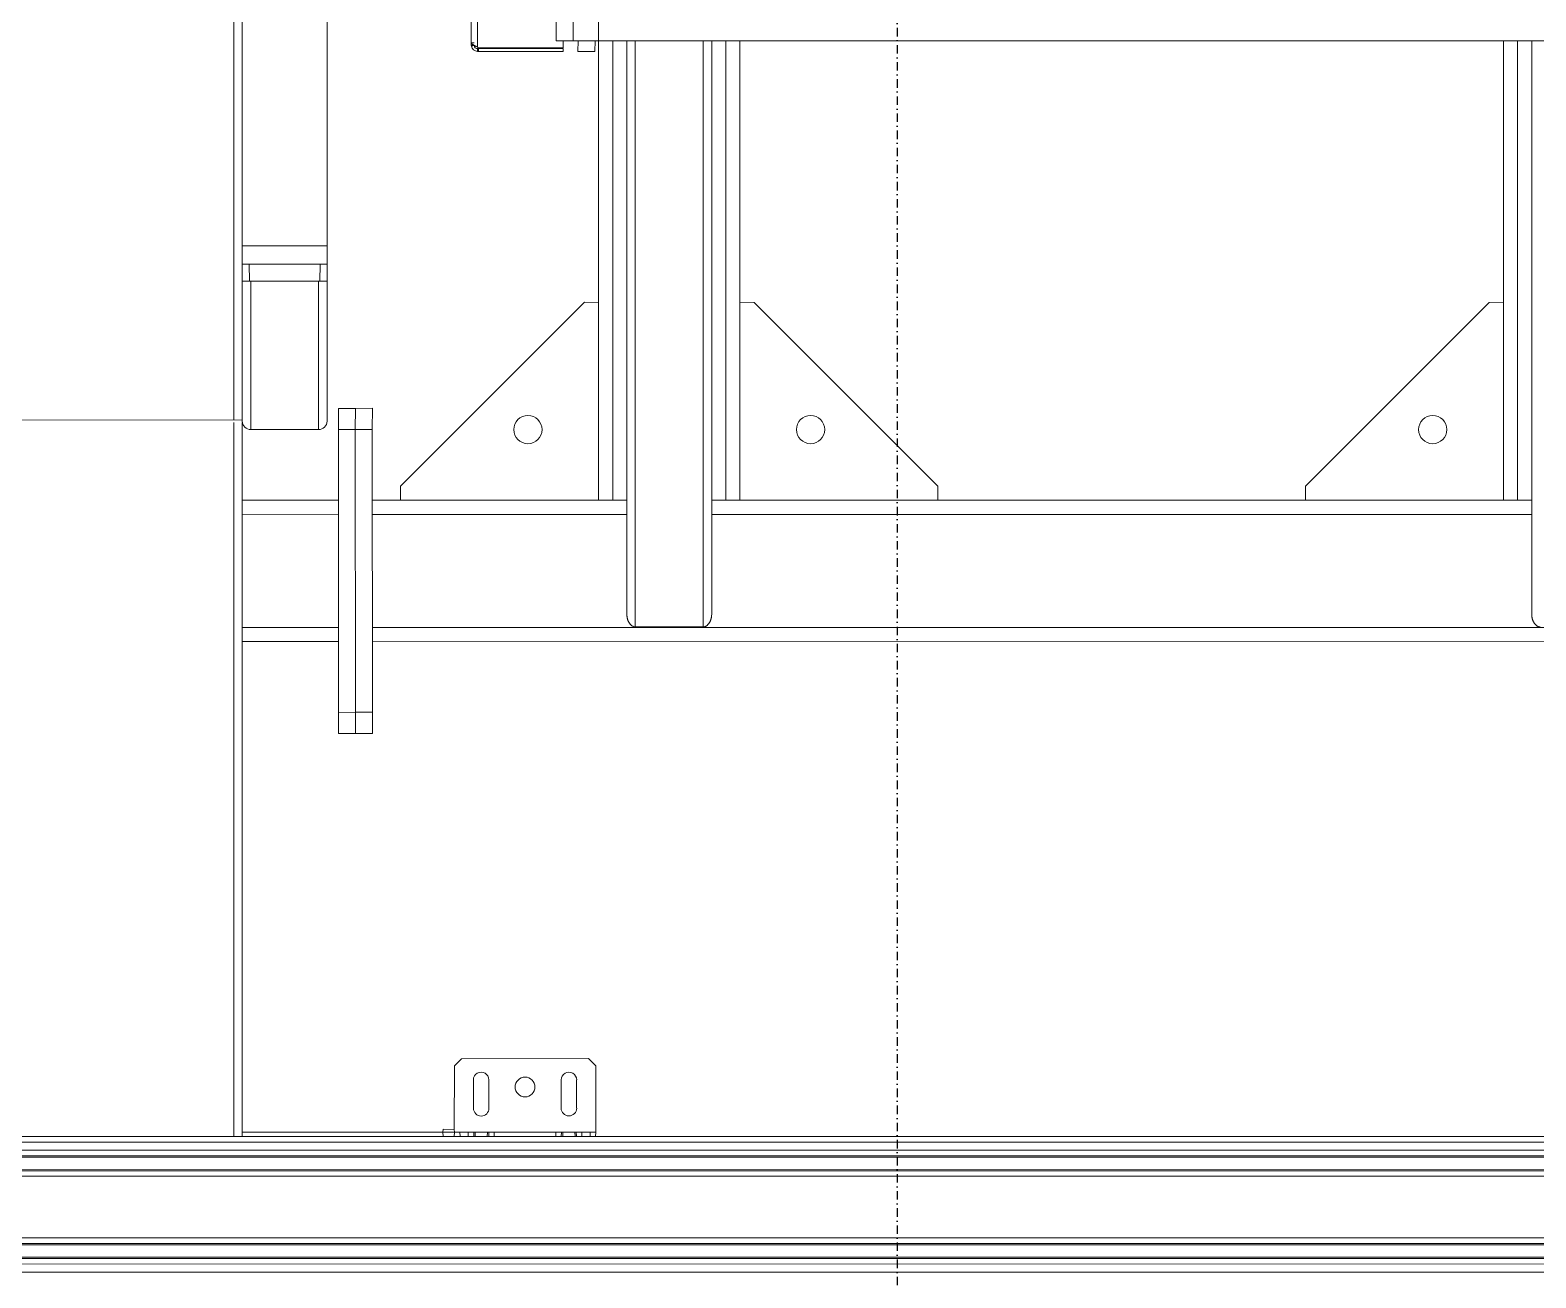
# Model space of a CAD drawing. Header units: millimetres. Extents: x 2179 to 48742, y 3478 to 161002.
# Drawn here: x 34457 to 35522, y 148133 to 149016 of the extents above; entities that cross this region are included whole.
import ezdxf

# ---------------------------------------------------------------- set-up
doc = ezdxf.new("R2010")
doc.units = ezdxf.units.MM
doc.linetypes.add('1_Čerchovaná 6_0mm', pattern=[12, 6, -3, 0, -3])
doc.layers.add('0-1', color=7, linetype='Continuous', lineweight=9)
doc.layers.add('2966-1_navrh dispozice stroju-HK_02_dwg-1', color=7, linetype='Continuous', lineweight=9, true_color=0x919191)
doc.layers.add('S-GRID-1', color=9, linetype='1_Čerchovaná 6_0mm', lineweight=25, true_color=0x808080)

# ---------------------------------------------------------------- blocks, each defined once
blk = doc.blocks.new('2966-1_navrh dispozice stroju-HK_02_dwg-876232-1NP _ stroje')
at = {"layer": '0-1'}
for p, q in [((-65451.5, 61684.6), (-65798.9, 61893.4)), ((-65511.8, 61720.8), (-65810.6, 61223.7)), ((-65525.5, 61717.4), (-65530.7, 61708.8)), ((-66097.7, 61396.3), (-65750.3, 61187.5)), ((-65781.2, 61136), (-66128.7, 61344.9)), ((-66183, 61251.6), (-66184.1, 61249.9)), ((-66181.3, 61250.6), (-66182.1, 61248.7)), ((-65808.9, 61246), (-65814, 61237.4)), ((-65855.3, 61168.9), (-65860.4, 61160.3)), ((-66113.6, 61088.5), (-66144.5, 61037.1)), ((-66005.2, 61016.3), (-66095.3, 61070.5)), ((-66062.8, 60987.9), (-66120.9, 61022.8)), ((-65990.2, 60944.3), (-65955.2, 61002.6)), ((-66037.4, 60972.7), (-65604.6, 60712.5)), ((-66040.5, 60967.5), (-65607.6, 60707.3)), ((-65869.5, 60951.1), (-65904.5, 60892.8)), ((-65517, 60935.8), (-65499.9, 60925.5)), ((-65505.5, 60916.1), (-65522.7, 60926.4)), ((-65548.9, 60882.6), (-65531.8, 60872.3)), ((-65537.5, 60862.9), (-65554.6, 60873.2)), ((-65522.8, 60854.3), (-65524.8, 60851))]:
    blk.add_line(p, q, dxfattribs=at)
at = {"layer": '0-1', "flags": 128}
for points in [[(-66148.2, 61312.3), (-66154.4, 61302), (-66882.9, 61739.9), (-66876.7, 61750.2), (-66148.2, 61312.3), (-66139, 61327.7), (-65757.7, 61962), (-65748.4, 61977.4), (-66477, 62415.3), (-66486.2, 62400), (-66214.5, 62236.6)], [(-66291.7, 59550.4), (-66296.6, 59553.4), (-66295.1, 59555.9), (-66290.1, 59553), (-66295.1, 59555.9), (-64790.7, 62058.6), (-64794.2, 62060.7), (-64820.4, 62016.9)], [(-66288.3, 59548.4), (-66291.7, 59550.4), (-66290.1, 59553), (-66286.8, 59550.9), (-66290.1, 59553), (-64785.8, 62055.6), (-64790.7, 62058.6), (-64785.8, 62055.6), (-64784.2, 62058.2), (-64789.2, 62061.2)], [(-66287.5, 59547.9), (-66288.3, 59548.4), (-66286.8, 59550.9), (-66285.9, 59550.4), (-66286.8, 59550.9), (-64782.4, 62053.6), (-64785.8, 62055.6), (-64782.4, 62053.6), (-64780.9, 62056.2), (-64784.2, 62058.2)], [(-66280.1, 59543.4), (-66287.5, 59547.9), (-66285.9, 59550.4), (-66278.6, 59546), (-66285.9, 59550.4), (-64781.6, 62053.1), (-64782.4, 62053.6), (-64781.6, 62053.1), (-64780, 62055.7), (-64780.9, 62056.2)], [(-66279.2, 59542.9), (-66280.1, 59543.4), (-66278.5, 59546), (-66277.7, 59545.5), (-66278.6, 59546), (-64774.2, 62048.7), (-64781.6, 62053.1), (-64774.2, 62048.6), (-64772.6, 62051.2), (-64780, 62055.7)], [(-66275.9, 59540.9), (-66279.2, 59542.9), (-66277.7, 59545.5), (-66274.4, 59543.5), (-66277.7, 59545.5), (-64773.3, 62048.1), (-64774.2, 62048.7), (-64773.3, 62048.1), (-64771.8, 62050.7), (-64772.6, 62051.2)], [(-66238.5, 59518.4), (-66275.9, 59540.9), (-66274.3, 59543.5), (-66237, 59521), (-66274.4, 59543.5), (-64770, 62046.1), (-64773.3, 62048.1), (-64770, 62046.1), (-64768.4, 62048.7), (-64771.8, 62050.7)], [(-66235.2, 59516.4), (-66238.5, 59518.4), (-66237, 59521), (-66233.6, 59519), (-66237, 59521), (-64732.6, 62023.7), (-64770, 62046.1), (-64732.6, 62023.7), (-64731.1, 62026.2), (-64768.4, 62048.7)], [(-66234.3, 59515.9), (-66235.2, 59516.4), (-66233.6, 59519), (-66232.8, 59518.5), (-66233.6, 59519), (-64729.3, 62021.6), (-64732.6, 62023.7), (-64729.3, 62021.7), (-64727.7, 62024.2), (-64731.1, 62026.2)], [(-66227, 59511.5), (-66234.3, 59515.9), (-66232.8, 59518.5), (-66225.4, 59514.1), (-66232.8, 59518.5), (-64728.4, 62021.1), (-64729.3, 62021.6), (-64728.4, 62021.1), (-64726.9, 62023.7), (-64727.7, 62024.2)], [(-66226.1, 59511), (-66227, 59511.5), (-66225.4, 59514), (-66224.6, 59513.5), (-66225.4, 59514.1), (-64721, 62016.7), (-64728.4, 62021.1), (-64721, 62016.7), (-64719.5, 62019.3), (-64726.9, 62023.7)], [(-66222.8, 59509), (-66226.1, 59511), (-66224.6, 59513.5), (-66221.2, 59511.5), (-66224.6, 59513.5), (-64720.2, 62016.2), (-64721, 62016.7), (-64720.2, 62016.2), (-64718.7, 62018.8), (-64719.5, 62019.3)], [(-66087.6, 59714.8), (-66212.8, 59506.5), (-66216.2, 59508.5), (-64711.9, 62011.2), (-64716.9, 62014.2), (-66221.2, 59511.5), (-66216.2, 59508.5), (-66221.2, 59511.5), (-66222.8, 59509), (-66217.8, 59506)], [(-65520.4, 61726), (-65525.5, 61717.4), (-65804.1, 61884.8)], [(-66087.4, 61413.4), (-65808.9, 61246), (-65530.7, 61708.8), (-65809.2, 61876.3)], [(-64927.6, 61838.7), (-66298.5, 59558), (-66295.1, 59555.9), (-66298.5, 59558), (-66300.1, 59555.4), (-66296.6, 59553.4)], [(-65650.7, 61781), (-65655.8, 61772.4), (-65611.4, 61594), (-65602.8, 61588.8)], [(-65857.1, 60971.6), (-65388.3, 61751.6), (-65396.9, 61756.7), (-65865.7, 60976.8), (-65934.3, 61018), (-65841.5, 61172.3)], [(-67802.1, 60743), (-66608.7, 60025.6), (-66042, 60968.4), (-67235.4, 61685.8), (-67802.1, 60743)], [(-67229.9, 61689.5), (-67232.3, 61690.9), (-67799, 60748.2), (-66605.6, 60030.8), (-66038.9, 60973.5)], [(-65942.8, 61023.2), (-65860.4, 61160.3), (-66139, 61327.7), (-66410.7, 61491)], [(-66151.8, 61306.3), (-66147.6, 61303.7), (-66178.4, 61252.4), (-66179.2, 61252.1), (-66353.9, 61357.1), (-66354, 61358.3), (-66325.8, 61405.1)], [(-66092.6, 61404.9), (-65814, 61237.4), (-65819.2, 61228.9)], [(-66125.6, 61350), (-65770.3, 61136.4), (-65745.5, 61177.6), (-66100.8, 61391.2)], [(-65736.8, 61366), (-65745.3, 61371.1), (-65923.7, 61326.7), (-65928.9, 61318.1)], [(-66354.1, 61354.4), (-66355.1, 61352.7), (-66354.9, 61352.5), (-66353.2, 61351.5), (-66184.3, 61250), (-66182.7, 61249), (-66182, 61250.2)], [(-65850.1, 61177.4), (-65855.3, 61168.9), (-66133.8, 61336.3)], [(-66140.2, 61325.6), (-66133.8, 61321.7), (-66140, 61311.4), (-66146.4, 61315.3)], [(-66178, 61252.1), (-66178.3, 61251.5), (-66176.6, 61250.5), (-66176.3, 61251.1), (-66145.4, 61302.4), (-66147.1, 61303.5), (-66178, 61252.1), (-66176.3, 61251.1)], [(-65980.4, 61232.4), (-65985.6, 61223.9), (-65941.1, 61045.5), (-65932.5, 61040.3)], [(-66273, 61178.5), (-66270.4, 61182.8), (-66259.3, 61176.1), (-66113.6, 61088.5), (-66102.5, 61081.8), (-66092.2, 61075.6)], [(-66301.4, 61131.3), (-66290.2, 61124.6), (-66144.5, 61037.1), (-66133.4, 61030.4)], [(-66102.5, 61081.8), (-66105, 61077.5), (-66130.8, 61034.6), (-66120.5, 61028.5)], [(-66105, 61077.5), (-66094.8, 61071.3), (-66120.5, 61028.5), (-66123.1, 61024.2)], [(-66094.8, 61071.3), (-66092.2, 61075.6), (-66007.3, 61024.6), (-66031.3, 61039)], [(-65826.6, 60925.3), (-65998.1, 61028.4), (-66010.9, 61036.1), (-66004.7, 61046.4), (-65991.9, 61038.6), (-65820.5, 60935.6), (-65991.9, 61038.6), (-66004.7, 61046.4), (-65998.6, 61056.7)], [(-65814.3, 60945.9), (-65820.5, 60935.6), (-65807.6, 60927.9), (-65801.4, 60938.2), (-65814.3, 60945.9), (-65985.7, 61048.9), (-65998.6, 61056.7)], [(-65985.7, 61048.9), (-65991.9, 61038.6), (-65998.1, 61028.4)], [(-66130.8, 61034.6), (-66133.4, 61030.4), (-66123.1, 61024.2), (-66038.2, 60973.2), (-66062.2, 60987.6)], [(-66120, 61029.3), (-66030, 60975.2), (-66005.3, 61016.4), (-66030, 60975.2)], [(-65913.1, 60897.9), (-65878.1, 60956.2), (-65946.6, 60997.4), (-65981.7, 60939.2)], [(-65478.3, 60928.3), (-65518.6, 60952.5), (-65525.5, 60950.8), (-65571.8, 60873.7), (-65570.1, 60866.8), (-65531.6, 60843.6), (-65529.8, 60842.6), (-65527.3, 60841)], [(-65480.8, 60918.4), (-65483.4, 60919.9), (-65485.4, 60916.5)], [(-65477.8, 60923.3), (-65480.4, 60924.9), (-65483.4, 60919.9)], [(-65475.8, 60926.7), (-65478.3, 60928.3), (-65480.4, 60924.9)], [(-65488.3, 60905.9), (-65490.8, 60907.5), (-65492.9, 60904.1)], [(-65487.8, 60906.8), (-65490.3, 60908.3), (-65490.8, 60907.5)], [(-65483.3, 60914.2), (-65485.9, 60915.7), (-65490.3, 60908.3)], [(-65482.8, 60915), (-65485.4, 60916.5), (-65485.9, 60915.7)], [(-65490.3, 60902.6), (-65492.9, 60904.1), (-65515.3, 60866.8)], [(-65512.7, 60865.2), (-65515.3, 60866.8), (-65517.3, 60863.4)], [(-65519.7, 60853.6), (-65522.3, 60855.2), (-65522.8, 60854.3), (-65520.2, 60852.8)], [(-65515.3, 60861), (-65517.8, 60862.6), (-65522.3, 60855.2)], [(-65514.8, 60861.9), (-65517.3, 60863.4), (-65517.8, 60862.6)], [(-65607.1, 60714), (-65534, 60835.7), (-65535.7, 60836.8), (-65531.6, 60843.6)], [(-65531.4, 60834.2), (-65534, 60835.7), (-65529.8, 60842.6), (-65527.8, 60846), (-65525.2, 60844.5)], [(-65522.2, 60849.4), (-65524.8, 60851), (-65527.8, 60846)]]:
    blk.add_lwpolyline(points, dxfattribs=at)
blk.add_lwpolyline([(-65820.5, 60935.6), (-65807.6, 60927.9), (-65813.8, 60917.6), (-65826.6, 60925.3)], close=True, dxfattribs=at)
at = {"layer": '0-1'}
for centre, radius in [((-65599.3, 61691.7), 10), ((-65826, 61314.6), 10), ((-65929, 61143.2), 10), ((-65531.5, 60901.9), 7)]:
    blk.add_circle(centre, radius, dxfattribs=at)
for centre, radius, start, end in [((-66183.9, 61250.8), 0.882, 244.1285, 258.2536), ((-66180.4, 61252.8), 4.43, 239.0104, 247.2387), ((-66180.4, 61252.8), 4.41, 247.2595, 328.9896), ((-66180.4, 61252.8), 2.41, 247.2595, 328.9896), ((-66010.4, 61019.4), 6, 328.9896, 58.9896), ((-66010.4, 61019.4), 6, 328.9896, 58.9896), ((-66035.1, 60978.3), 6, 238.9896, 328.9896), ((-66035.1, 60978.3), 6, 238.9896, 328.9896), ((-65519.8, 60931.1), 5.5, 58.9896, 238.9896), ((-65502.7, 60920.8), 5.5, 238.9896, 58.9896), ((-65551.8, 60877.9), 5.5, 58.9896, 238.9896), ((-65534.6, 60867.6), 5.5, 238.9896, 58.9896)]:
    blk.add_arc(centre, radius, start, end, dxfattribs=at)
for points, knots in [([(-65451.5, 61684.6), (-65451.3, 61684.5), (-65451, 61684.3), (-65450.6, 61684.1), (-65450.2, 61683.9), (-65449.8, 61683.7), (-65449.4, 61683.5), (-65449, 61683.4), (-65448.5, 61683.2), (-65448.1, 61683.1), (-65447.6, 61683), (-65447.1, 61682.9), (-65446.6, 61682.8), (-65446, 61682.7), (-65445.4, 61682.7), (-65444.9, 61682.7), (-65444.3, 61682.8), (-65443.6, 61682.9), (-65443, 61683.1), (-65442.4, 61683.3), (-65441.9, 61683.6), (-65441.2, 61684.1), (-65440.8, 61684.6), (-65440.5, 61685)], [0, 0, 0, 0, 0.052212, 0.087275, 0.122724, 0.158713, 0.195399, 0.232939, 0.271486, 0.311193, 0.352199, 0.394631, 0.438589, 0.48414, 0.531296, 0.58001, 0.630158, 0.681533, 0.73386, 0.786822, 0.840106, 0.893466, 1, 1, 1, 1]), ([(-66184.1, 61249.9), (-66183.9, 61249.9), (-66183.6, 61249.8), (-66183.3, 61249.9), (-66183, 61250), (-66182.7, 61250.1), (-66182.3, 61250.2), (-66182, 61250.4), (-66181.6, 61250.6), (-66181.2, 61250.8), (-66180.8, 61251), (-66180.4, 61251.3), (-66179.9, 61251.6), (-66179.5, 61251.9), (-66179.2, 61252.1)], [0, 0, 0, 0, 0.0917, 0.143299, 0.199902, 0.261596, 0.328321, 0.40007, 0.47647, 0.55688, 0.640784, 0.727803, 0.817213, 1, 1, 1, 1]), ([(-65745.5, 61177.6), (-65745.3, 61178), (-65745.1, 61178.6), (-65744.9, 61179.4), (-65744.9, 61180.1), (-65745, 61180.7), (-65745.2, 61181.3), (-65745.3, 61181.9), (-65745.6, 61182.5), (-65745.8, 61183), (-65746.1, 61183.5), (-65746.4, 61183.9), (-65746.8, 61184.4), (-65747.1, 61184.8), (-65747.4, 61185.1), (-65747.7, 61185.5), (-65748.1, 61185.8), (-65748.4, 61186.1), (-65748.8, 61186.4), (-65749.1, 61186.6), (-65749.6, 61187), (-65750, 61187.3), (-65750.3, 61187.5)], [0, 0, 0, 0, 0.106534, 0.159894, 0.213178, 0.26614, 0.318468, 0.369843, 0.419991, 0.468705, 0.515862, 0.561412, 0.605371, 0.647803, 0.688809, 0.728516, 0.767064, 0.804603, 0.841289, 0.877278, 0.912727, 1, 1, 1, 1]), ([(-65781.2, 61136), (-65781.1, 61135.9), (-65780.8, 61135.8), (-65780.3, 61135.5), (-65779.9, 61135.3), (-65779.5, 61135.2), (-65779.1, 61135), (-65778.7, 61134.8), (-65778.3, 61134.7), (-65777.8, 61134.6), (-65777.3, 61134.4), (-65776.8, 61134.3), (-65776.3, 61134.3), (-65775.7, 61134.2), (-65775.2, 61134.2), (-65774.6, 61134.2), (-65774, 61134.3), (-65773.4, 61134.4), (-65772.8, 61134.5), (-65772.2, 61134.8), (-65771.6, 61135.1), (-65770.9, 61135.6), (-65770.5, 61136.1), (-65770.3, 61136.4)], [0, 0, 0, 0, 0.052212, 0.087275, 0.122724, 0.158713, 0.195399, 0.232939, 0.271486, 0.311193, 0.352199, 0.394631, 0.438589, 0.48414, 0.531296, 0.58001, 0.630158, 0.681533, 0.73386, 0.786822, 0.840106, 0.893466, 1, 1, 1, 1])]:
    blk.add_open_spline(points, degree=3, knots=knots, dxfattribs=at)

msp = doc.modelspace()

# ---------------------------------------------------------------- linework, layer by layer
at = {"layer": 'S-GRID-1'}
msp.add_line((35069.8, 158068.3), (35069.8, 120650.8), dxfattribs=at)

# ---------------------------------------------------------------- block references
at = {"layer": '2966-1_navrh dispozice stroju-HK_02_dwg-1', "rotation": 301.0103595051887}
msp.add_blockref('2966-1_navrh dispozice stroju-HK_02_dwg-876232-1NP _ stroje', (16370.5, 60726.8), dxfattribs=at)

doc.saveas('drawing.dxf')
